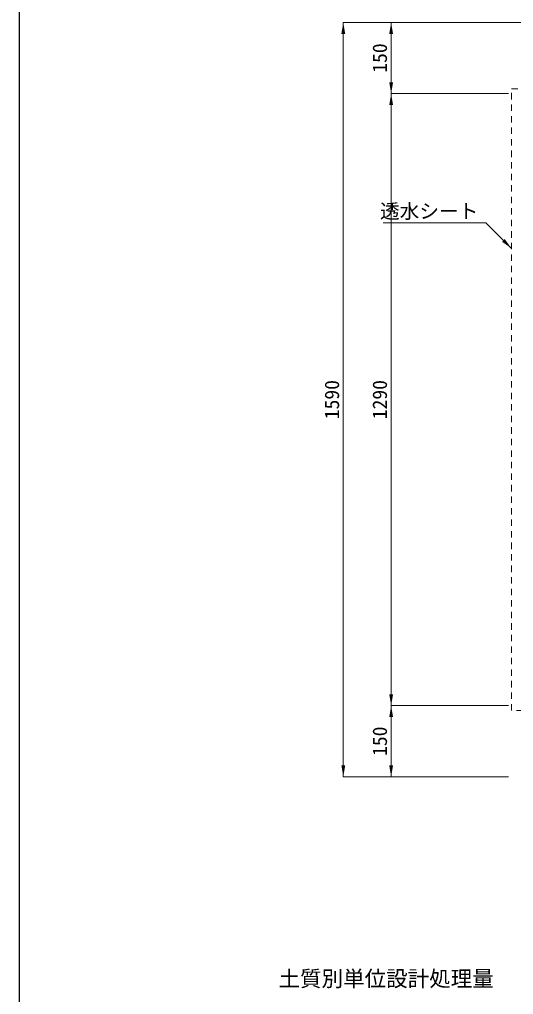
# Model space of a CAD drawing. Units: millimetres at full size. Extents: x 40781 to 122968, y -21714 to -2620.
# Drawn here: x 44204 to 45244, y -18306 to -16251 of the extents above; entities that cross this region are included whole.
import ezdxf
from ezdxf.enums import TextEntityAlignment as Align

# ---------------------------------------------------------------- set-up
doc = ezdxf.new("R2010")
doc.units = ezdxf.units.MM
doc.header["$LTSCALE"] = 18
doc.linetypes.add('USER2', pattern=[1.35, 0.75, -0.6])
for name, color, linetype, lineweight in [('0_2', 7, 'Continuous', 9), ('ハッチング', 7, 'Continuous', 5), ('寸法線', 7, 'Continuous', 9), ('枠', 5, 'Continuous', 25)]:
    doc.layers.add(name, color=color, linetype=linetype, lineweight=lineweight)
doc.styles.add('ＭＳ ゴシック', font='')
doc.styles.get('ＭＳ ゴシック').set_extended_font_data('MS Gothic')

# ---------------------------------------------------------------- blocks, each defined once
blk = doc.blocks.new('filled_arrow')
at = {"color": 0, "linetype": 'Continuous', "lineweight": -2}
blk.add_solid([(7.5, 1.25), (0, 0), (7.5, -1.25)], dxfattribs=at)

msp = doc.modelspace()

# ---------------------------------------------------------------- linework, layer by layer
at = {"layer": 'ハッチング', "linetype": 'USER2', "lineweight": 9}
msp.add_lwpolyline([(45949.95, -16396.78), (46259.95, -16396.78), (46259.95, -17706.78), (45239.95, -17706.78), (45239.95, -16396.78), (45549.95, -16396.78)], dxfattribs=at)
at = {"layer": '寸法線'}
for p, q in [((44885.76, -17846.78), (44885.76, -16256.78)), ((45491.95, -16256.78), (44885.76, -16256.78)), ((44986.55, -16256.78), (44986.55, -16406.78)), ((45491.95, -16256.78), (44986.55, -16256.78)), ((45233.95, -16406.78), (44986.55, -16406.78)), ((44986.55, -16406.78), (44986.55, -17696.78)), ((45233.95, -16406.78), (44986.55, -16406.78)), ((45233.95, -17696.78), (44986.55, -17696.78)), ((44986.55, -17696.78), (44986.55, -17846.78)), ((45233.95, -17696.78), (44986.55, -17696.78)), ((45233.95, -17846.78), (44885.76, -17846.78)), ((45233.95, -17846.78), (44986.55, -17846.78))]:
    msp.add_line(p, q, dxfattribs=at)
msp.add_lwpolyline([(45239.95, -16733.09), (45186.19, -16679.34), (44970.07, -16679.34)], dxfattribs=at)
at = {"layer": '枠'}
msp.add_line((44204.04, -19878.67), (44204.04, -15398.67), dxfattribs=at)

# ---------------------------------------------------------------- block references
at = {"layer": '寸法線', "xscale": 3.2, "yscale": 3.2}
for p, rotation in [((44885.76, -16256.78), 270), ((44986.55, -16256.78), 270), ((44986.55, -16406.78), 90), ((44986.55, -16406.78), 270), ((45239.95, -16733.09), 135), ((44986.55, -17696.78), 90), ((44986.55, -17696.78), 270), ((44885.76, -17846.78), 90), ((44986.55, -17846.78), 90)]:
    msp.add_blockref('filled_arrow', p, dxfattribs=dict(at, rotation=rotation))

# ---------------------------------------------------------------- texts
at = {"layer": '0_2', "style": 'ＭＳ ゴシック'}
msp.add_text('土質別単位設計処理量 ', height=33.23, dxfattribs=at).set_placement((44749.34, -18272.12), align=Align.MIDDLE_LEFT)
at = {"layer": '寸法線', "style": 'ＭＳ ゴシック'}
for s, p in [('150', (44962.55, -16331.78)), ('1590', (44861.76, -17051.78)), ('1290', (44962.55, -17051.78)), ('150', (44962.55, -17771.78))]:
    msp.add_text(s, height=30.38, rotation=90, dxfattribs=at).set_placement(p, align=Align.MIDDLE_CENTER)
msp.add_text('透水シート', height=30.38, dxfattribs=at).set_placement((45170.19, -16639.31), align=Align.TOP_RIGHT)

doc.saveas('drawing.dxf')
